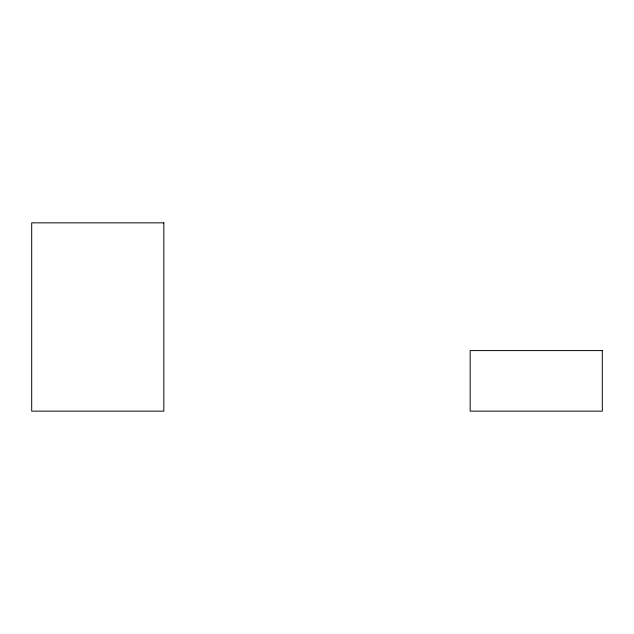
<?xml version="1.0" encoding="UTF-8"?>
<svg xmlns="http://www.w3.org/2000/svg" width="634" height="634" viewBox="0 0 634 634"><rect width="100%" height="100%" fill="white"/><g stroke="black" fill="none" stroke-linecap="round" stroke-linejoin="round"><path stroke-width="0.95" d="M163.834 222.851L31.7 222.851L31.7 411.149L163.834 411.149L163.834 222.851M602.3 350.586L470.166 350.586L470.166 411.149L602.3 411.149L602.3 350.586"/></g></svg>
